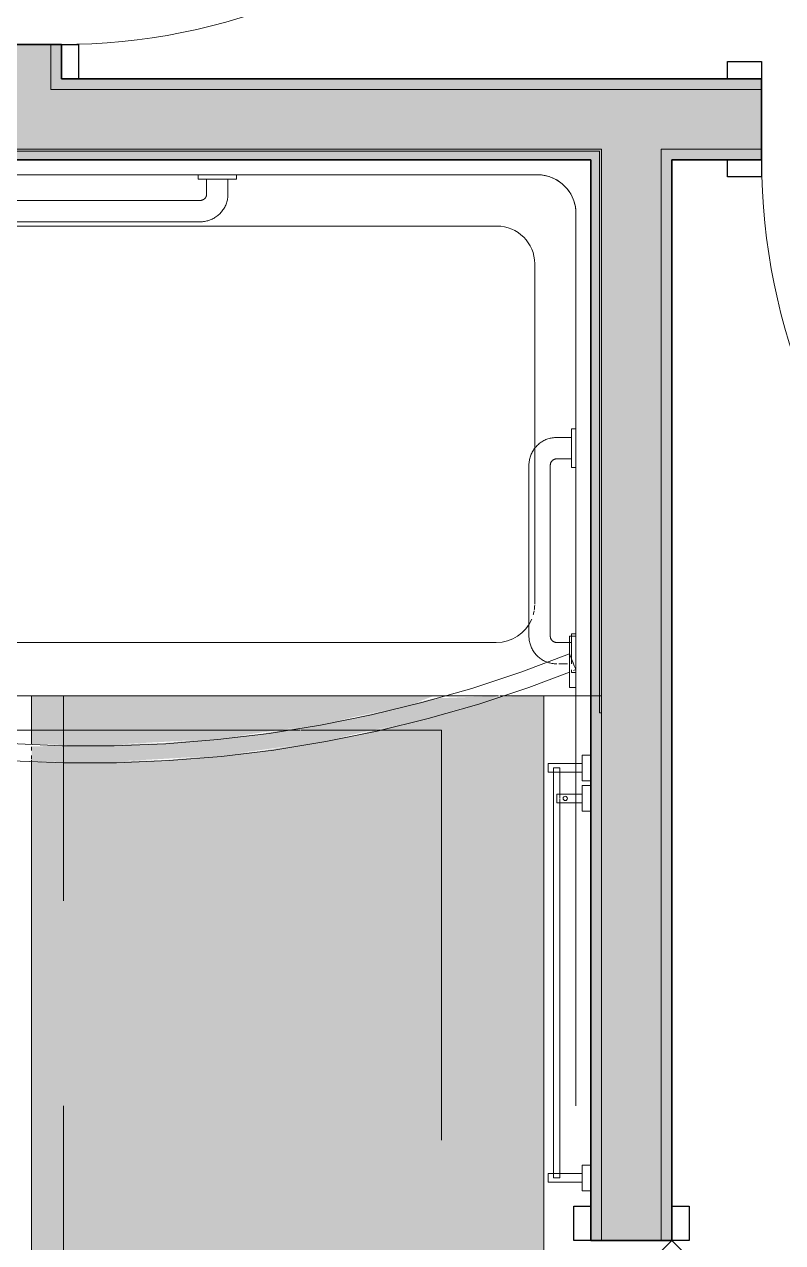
# Model space of a CAD drawing. Header units: inches. Extents: x 6 to 8416, y -388 to 6104.
# Drawn here: x 7144.5 to 7188.9, y 1389.3 to 1460.6 of the extents above; entities that cross this region are included whole.
import ezdxf

# ---------------------------------------------------------------- set-up
doc = ezdxf.new("R2010")
doc.units = ezdxf.units.IN
doc.header["$MEASUREMENT"] = 0
doc.linetypes.add('Dash 1_16_', pattern=[48, 24, -24])
doc.linetypes.add('Hidden 1_16_', pattern=[36, 24, -12])
for name, color, linetype, lineweight in [('A-DOOR', 31, 'Continuous', 18), ('A-DOOR-FRAM', 31, 'Continuous', 25), ('A-GENM', 13, 'Continuous', 18), ('A-WALL', 113, 'Continuous', 25), ('A-WALL-PATT', 111, 'Continuous', 35), ('I-WALL', 2, 'Continuous', 25), ('P-SANR-FIXT', 6, 'Continuous', 18), ('Q-SPCQ', 91, 'Continuous', 18)]:
    doc.layers.add(name, color=color, linetype=linetype, lineweight=lineweight)

# ---------------------------------------------------------------- blocks, each defined once
blk = doc.blocks.new('Unit-Single-Flush-ICC ADA-AM - 36_ x 84_-NR _U-BA _ BATH_-V125-LEVEL 3 - PLAN Copy 1 Copy 1')
at = {"layer": 'A-DOOR'}
for p, q in [((16.763, -1.138), (-8.693, -26.593)), ((16.763, -1.138), (18, -2.375)), ((18, -2.375), (-7.456, -27.831)), ((-8.693, -26.593), (-7.456, -27.831))]:
    blk.add_line(p, q, dxfattribs=at)
at = {"layer": 'A-DOOR', "lineweight": 9}
blk.add_arc((18, -2.375), 36, 180, 225, dxfattribs=at)
at = {"layer": 'A-DOOR-FRAM'}
for p, q in [((-20, 2.375), (-20, 3.375)), ((-20, 3.375), (-18, 3.375)), ((-18, 3.375), (-18, 2.375)), ((18, 2.375), (18, 3.375)), ((18, 3.375), (20, 3.375)), ((20, 3.375), (20, 2.375)), ((-18, 2.375), (-20, 2.375)), ((20, 2.375), (18, 2.375)), ((-20, -2.375), (-18, -2.375)), ((-20, -3.375), (-20, -2.375)), ((-18, -2.375), (-18, -3.375)), ((18, -2.375), (20, -2.375)), ((18, -3.375), (18, -2.375)), ((20, -2.375), (20, -3.375)), ((-18, -3.375), (-20, -3.375)), ((20, -3.375), (18, -3.375))]:
    blk.add_line(p, q, dxfattribs=at)
at = {"layer": 'A-DOOR-FRAM', "lineweight": 18}
for p, q in [((-20, 3.375), (-18, 3.375)), ((-20, 3.375), (-20, 2.375)), ((-18, 3.375), (-18, 2.375)), ((18, 3.375), (20, 3.375)), ((18, 3.375), (18, 2.375)), ((20, 3.375), (20, 2.375)), ((-18, 2.375), (-20, 2.375)), ((20, 2.375), (18, 2.375)), ((-20, -3.375), (-20, -2.375)), ((-20, -2.375), (-18, -2.375)), ((-18, -3.375), (-18, -2.375)), ((18, -3.375), (18, -2.375)), ((18, -2.375), (20, -2.375)), ((20, -3.375), (20, -2.375)), ((-18, -3.375), (-20, -3.375)), ((20, -3.375), (18, -3.375))]:
    blk.add_line(p, q, dxfattribs=at)
blk = doc.blocks.new('GM BA Shower-Unit-Tub-Prefab-ICC ADA-AM - ICC Type B_ Option A Forward_ 60_W x 32_D-2224280-LEVEL 3 - PLAN Copy 1 Copy 1')
at = {"layer": 'A-GENM'}
blk.add_line((59.375, -32), (60, -32), dxfattribs=at)
blk = doc.blocks.new('PL BA Toilet-Unit-Two Piece-ICC ADA-AM - ICC Type B_ Side Approach_ Swing Up Bar-V993-LEVEL 3 - PLAN Copy 1 Copy 1')
at = {"layer": 'A-GENM', "linetype": 'Hidden 1_16_', "lineweight": 9}
for p, q in [((0, 56), (48, 56)), ((0, 56), (0, 52.474)), ((0, 52.423), (0, 47.763)), ((0, 47.704), (0, 47.172)), ((0, 47.172), (0, 23.578))]:
    blk.add_line(p, q, dxfattribs=at)
blk = doc.blocks.new('GM Clearance-Rect-AM - 30_ x 48_  - A117 2017 Existing _ Type B _ A117 2009 _ CBC-V994-LEVEL 3 - PLAN Copy 1 Copy 1')
at = {"layer": 'A-GENM', "linetype": 'Hidden 1_16_', "lineweight": 9, "transparency": 33554560}
h = blk.add_hatch(color=256, dxfattribs=at)
h.paths.add_polyline_path([(15, -48), (15, 0), (12.277, -0.051), (10.174, -0.744), (3.967, -2.289), (-1.674, -3.241), (-7.243, -3.767), (-13.135, -3.876), (-15, -3.822), (-15, -48)])
h.paths.add_polyline_path([(-11.625, -2.933), (-4.127, -2.516), (2.085, -1.633), (7.275, -0.496), (8.556, 0), (-15, 0), (-15, -2.805), (-12.492, -2.9)])
blk.add_hatch(color=256, dxfattribs=at).paths.add_polyline_path([(-11.625, -3.933), (-3.814, -3.486), (2.107, -2.646), (7.275, -1.493), (11.372, -0.418), (12.277, 0), (8.556, -0.148), (3.967, -1.272), (-1.674, -2.235), (-7.311, -2.769), (-12.492, -2.9), (-15, -2.958), (-15, -3.805), (-12.492, -3.9)])
at = {"layer": 'A-GENM', "linetype": 'Hidden 1_16_', "lineweight": 9}
for p, q in [((-15, -2.805), (-15, 0)), ((-15, 0), (9.1, 0)), ((9.1, 0), (-15, 0)), ((-15, 0), (-15, -2.805)), ((-15, -2.805), (-15, 0)), ((-15, 0), (9.1, 0)), ((9.1, 0), (9.523, 0)), ((9.523, 0), (9.1, 0)), ((9.1, 0), (9.523, 0)), ((9.575, 0), (12.341, 0)), ((12.341, 0), (9.575, 0)), ((9.575, 0), (12.341, 0)), ((12.422, 0), (15, 0)), ((15, 0), (12.422, 0)), ((12.422, 0), (15, 0)), ((15, 0), (15, -48)), ((15, -48), (15, 0)), ((15, 0), (15, -48)), ((-15, -3.199), (-15, -2.989)), ((-15, -2.989), (-15, -3.199)), ((-15, -3.199), (-15, -2.989)), ((-15, -3.702), (-15, -3.498)), ((-15, -3.498), (-15, -3.702)), ((-15, -3.702), (-15, -3.498)), ((-15, -48), (-15, -3.771)), ((-15, -3.771), (-15, -48)), ((-15, -48), (-15, -3.771)), ((15, -48), (-15, -48)), ((-15, -48), (15, -48)), ((15, -48), (-15, -48))]:
    blk.add_line(p, q, dxfattribs=at)
blk = doc.blocks.new('SE BA Towel Bar-AM - 2_-0_ W x 2 1_2_ D_ 48_ AFF-V996-LEVEL 3 - PLAN Copy 1 Copy 1')
at = {"layer": 'Q-SPCQ'}
for p, q in [((-12.75, 0), (-12.75, -0.5)), ((-12.75, 0), (-12, 0)), ((-12.75, 0), (-12, 0)), ((-12, 0), (-11.25, 0)), ((-12, 0), (-11.25, 0)), ((-11.25, -0.5), (-11.25, 0)), ((11.25, 0), (11.25, -0.5)), ((11.25, 0), (12, 0)), ((11.25, 0), (12, 0)), ((12, 0), (12.75, 0)), ((12, 0), (12.75, 0)), ((12.75, -0.5), (12.75, 0)), ((-12.75, -0.5), (-12, -0.5)), ((-12.25, -0.5), (-12.25, -2.5)), ((-12.25, -0.5), (-12, -0.5)), ((-12.236, -0.5), (-12, -0.5)), ((-12.217, -0.5), (-12, -0.5)), ((-12, -0.5), (-11.783, -0.5)), ((-12, -0.5), (-11.75, -0.5)), ((-12, -0.5), (-11.764, -0.5)), ((-12, -0.5), (-11.25, -0.5)), ((-11.75, -2.5), (-11.75, -0.5)), ((11.25, -0.5), (12, -0.5)), ((11.75, -0.5), (11.75, -2.5)), ((11.75, -0.5), (12, -0.5)), ((11.764, -0.5), (12, -0.5)), ((11.783, -0.5), (12, -0.5)), ((12, -0.5), (12.217, -0.5)), ((12, -0.5), (12.25, -0.5)), ((12, -0.5), (12.236, -0.5)), ((12, -0.5), (12.75, -0.5)), ((12.25, -2.5), (12.25, -0.5)), ((-10.429, -1.812), (-12, -1.812)), ((-12, -1.812), (-12, -1.819)), ((-12, -1.812), (-12, -1.819)), ((-12, -1.819), (-12, -1.838)), ((-12, -1.819), (-12, -1.838)), ((-12, -1.838), (-12, -1.867)), ((-12, -1.838), (-12, -1.867)), ((-12, -1.867), (-12, -1.906)), ((-12, -1.867), (-12, -1.906)), ((-12, -1.906), (-12, -1.951)), ((-12, -1.906), (-12, -1.951)), ((-12, -1.951), (-12, -2)), ((-12, -1.951), (-12, -2)), ((-12, -2), (-12, -2.049)), ((-12, -2), (-12, -2.049)), ((-12, -2.049), (-12, -2.094)), ((-12, -2.049), (-12, -2.094)), ((-12, -2.094), (-12, -2.133)), ((-12, -2.094), (-12, -2.133)), ((-12, -2.133), (-12, -2.162)), ((-12, -2.133), (-12, -2.162)), ((-10.24, -1.812), (-10.429, -1.812)), ((-10.023, -1.812), (-10.213, -1.812)), ((12, -1.812), (-10.023, -1.812)), ((12, -1.819), (12, -1.812)), ((12, -1.819), (12, -1.812)), ((12, -1.838), (12, -1.819)), ((12, -1.838), (12, -1.819)), ((12, -1.867), (12, -1.838)), ((12, -1.867), (12, -1.838)), ((12, -1.906), (12, -1.867)), ((12, -1.906), (12, -1.867)), ((12, -1.951), (12, -1.906)), ((12, -1.951), (12, -1.906)), ((12, -2), (12, -1.951)), ((12, -2), (12, -1.951)), ((12, -2.049), (12, -2)), ((12, -2.049), (12, -2)), ((12, -2.094), (12, -2.049)), ((12, -2.094), (12, -2.049)), ((12, -2.133), (12, -2.094)), ((12, -2.133), (12, -2.094)), ((12, -2.162), (12, -2.133)), ((12, -2.162), (12, -2.133)), ((-12, -2.5), (-12.25, -2.5)), ((-12, -2.5), (-12.217, -2.5)), ((-12, -2.162), (-12, -2.181)), ((-12, -2.162), (-12, -2.181)), ((-12, -2.181), (-12, -2.187)), ((-12, -2.181), (-12, -2.187)), ((-12, -2.187), (12, -2.187)), ((-11.783, -2.5), (-12, -2.5)), ((-11.75, -2.5), (-12, -2.5)), ((12, -2.5), (11.75, -2.5)), ((12, -2.5), (11.783, -2.5)), ((12, -2.181), (12, -2.162)), ((12, -2.181), (12, -2.162)), ((12, -2.187), (12, -2.181)), ((12, -2.187), (12, -2.181)), ((12.217, -2.5), (12, -2.5)), ((12.25, -2.5), (12, -2.5))]:
    blk.add_line(p, q, dxfattribs=at)
blk = doc.blocks.new('z Nested-Shower Surround-Tub-Prefab - Variable-V998-LEVEL 3 - PLAN Copy 1 Copy 1')
at = {"layer": 'A-GENM'}
for p, q in [((60, 0), (0, 0)), ((0, 0), (60, 0)), ((60, -32), (60, 0)), ((60, 0), (60, -0.625)), ((60, -0.625), (60, -32)), ((56.25, -1.5), (3.75, -1.5)), ((3.75, -1.5), (56.25, -1.5)), ((56.25, -1.5), (3.75, -1.5)), ((58.5, -29.25), (58.5, -3.75)), ((58.5, -3.75), (58.5, -29.25)), ((58.5, -29.25), (58.5, -3.75)), ((53.877, -4.5), (6.371, -4.5)), ((56.089, -6.712), (56.089, -18.5)), ((56.089, -18.5), (56.089, -26.623)), ((53.839, -28.873), (6.409, -28.873)), ((58.5, -30.75), (58.5, -29.25)), ((58.5, -29.25), (58.5, -30.75)), ((58.5, -30.75), (58.5, -29.25)), ((58.5, -32), (58.5, -30.75)), ((58.5, -30.75), (58.5, -32)), ((58.5, -32), (58.5, -30.75)), ((9.275, -32), (26.625, -32)), ((26.625, -32), (50.725, -32)), ((50.725, -32), (51.148, -32)), ((51.2, -32), (53.966, -32)), ((54.047, -32), (56.625, -32)), ((56.625, -32), (58.5, -32)), ((58.5, -32), (60, -32)), ((59.375, -32), (58.5, -32)), ((59.875, -32), (59.375, -32))]:
    blk.add_line(p, q, dxfattribs=at)
at = {"layer": 'A-GENM', "lineweight": 9}
for p, q in [((60, 0), (0, 0)), ((0, 0), (60, 0)), ((0.125, -0.125), (59.875, -0.125)), ((59.688, -0.125), (0.313, -0.125)), ((59.875, -0.125), (59.875, -33)), ((59.875, -0.625), (59.875, -0.339)), ((59.875, -32), (59.875, -0.625)), ((60, -33), (60, 0)), ((60, 0), (60, -0.625)), ((60, -0.625), (60, -32)), ((59.875, -33), (59.875, -32)), ((60, -32), (60, -33)), ((59.875, -33), (60, -33)), ((60, -33), (59.875, -33))]:
    blk.add_line(p, q, dxfattribs=at)
at = {"layer": 'A-GENM'}
for centre, radius, start, end in [((56.25, -3.75), 2.25, 69.97132, 90), ((56.25, -3.75), 2.25, 0, 90), ((56.25, -3.75), 2.25, 69.97132, 90), ((56.25, -3.75), 2.25, 65.02868, 69.97132), ((56.25, -3.75), 2.25, 65.02868, 69.97132), ((56.25, -3.75), 2.25, 24.97132, 65.02868), ((56.25, -3.75), 2.25, 24.97132, 65.02868), ((56.25, -3.75), 2.25, 20.02868, 24.97132), ((56.25, -3.75), 2.25, 20.02868, 24.97132), ((56.25, -3.75), 2.25, 0, 19.54677), ((56.25, -3.75), 2.25, 0, 19.54677), ((53.877, -6.712), 2.212, 0, 90), ((53.839, -26.623), 2.25, 343.42574, 349.3325), ((53.839, -26.623), 2.25, 350.70084, 358.17134), ((53.839, -26.623), 2.25, 270, 336.98712)]:
    blk.add_arc(centre, radius, start, end, dxfattribs=at)
blk = doc.blocks.new('z Nested-Shower Grab Bars - Variable-V999-LEVEL 3 - PLAN Copy 1 Copy 1')
at = {"layer": 'A-GENM', "linetype": 'Dash 1_16_', "lineweight": 9}
for p, q in [((34.875, 0), (34.875, -0.25)), ((37.125, 0), (34.875, 0)), ((37.125, 0), (34.875, 0)), ((34.875, 0), (34.875, -0.25)), ((37.125, 0), (34.875, 0)), ((37.125, 0), (34.875, 0)), ((34.875, -0.25), (35.687, -0.25)), ((34.875, -0.25), (35.687, -0.25)), ((34.875, -0.25), (35.687, -0.25)), ((34.875, -0.25), (37.125, -0.25)), ((35.375, -0.25), (35.375, -1.125)), ((35.688, -0.25), (35.375, -0.25)), ((35.688, -0.25), (35.375, -0.25)), ((35.375, -0.25), (35.375, -1.125)), ((35.688, -0.25), (35.375, -0.25)), ((36.625, -0.25), (35.375, -0.25)), ((35.838, -0.25), (35.688, -0.25)), ((36.313, -0.25), (35.688, -0.25)), ((36.313, -0.25), (35.688, -0.25)), ((36, -0.25), (35.838, -0.25)), ((36.162, -0.25), (36, -0.25)), ((36.313, -0.25), (36.162, -0.25)), ((36.313, -0.25), (37.125, -0.25)), ((36.313, -0.25), (37.125, -0.25)), ((36.625, -0.25), (36.313, -0.25)), ((36.625, -0.25), (36.313, -0.25)), ((36.313, -0.25), (37.125, -0.25)), ((36.625, -0.25), (36.313, -0.25)), ((36.625, -1.125), (36.625, -0.25)), ((36.625, -1.125), (36.625, -0.25)), ((37.125, -0.25), (37.125, 0)), ((37.125, -0.25), (37.125, 0)), ((35, -1.5), (13, -1.5)), ((35, -1.5), (13, -1.5)), ((13, -2.75), (35, -2.75)), ((13, -2.75), (35, -2.75)), ((57, -14.875), (56.75, -14.875)), ((56.75, -14.875), (56.75, -17.125)), ((56.75, -14.875), (56.75, -15.687)), ((57, -17.125), (57, -14.875)), ((57, -17.125), (57, -14.875)), ((56.75, -15.375), (55.875, -15.375)), ((56.75, -16.625), (56.75, -15.375)), ((56.75, -15.688), (56.75, -15.375)), ((56.75, -16.313), (56.75, -15.688)), ((56.75, -16.313), (56.75, -17.125)), ((56.75, -16.625), (56.75, -16.313)), ((54.25, -17), (54.25, -27)), ((55.5, -27), (55.5, -17)), ((55.875, -16.625), (56.75, -16.625)), ((56.75, -17.125), (57, -17.125)), ((57, -26.875), (56.75, -26.875)), ((56.75, -26.875), (56.75, -27.709)), ((56.75, -26.875), (56.75, -27.687)), ((57, -27.709), (57, -26.875)), ((57, -27.709), (57, -26.875)), ((56.75, -27.375), (55.875, -27.375)), ((56.75, -27.688), (56.75, -27.375)), ((56.75, -27.688), (56.75, -27.375)), ((56.75, -27.838), (56.75, -27.688)), ((56.75, -27.838), (56.75, -27.688)), ((57, -28), (57, -27.749)), ((57, -28), (57, -27.749)), ((56.75, -28), (56.75, -27.838)), ((56.75, -28), (56.75, -27.838)), ((56.75, -28.162), (56.75, -28)), ((56.75, -28.162), (56.75, -28)), ((56.75, -28.313), (56.75, -28.162)), ((56.75, -28.313), (56.75, -28.162)), ((56.75, -28.291), (56.75, -28.365)), ((56.75, -28.291), (56.75, -28.365)), ((56.75, -28.365), (56.75, -28.313)), ((56.75, -28.365), (56.75, -28.313)), ((56.75, -28.442), (56.75, -28.365)), ((56.75, -28.442), (56.75, -28.365)), ((56.75, -28.541), (56.75, -28.442)), ((56.75, -28.541), (56.75, -28.442)), ((57, -28.291), (57, -28.113)), ((57, -28.291), (57, -28.113)), ((57, -28.503), (57, -28.291)), ((57, -28.503), (57, -28.291)), ((55.472, -28.574), (55.535, -28.589)), ((55.728, -28.618), (55.792, -28.623)), ((55.998, -28.625), (56.516, -28.625)), ((56.75, -28.604), (56.75, -28.541)), ((56.75, -28.604), (56.75, -28.541)), ((56.75, -28.625), (56.75, -28.604)), ((56.75, -28.625), (56.75, -28.604)), ((56.75, -28.974), (56.75, -29.087)), ((56.75, -28.974), (56.75, -29.087)), ((56.75, -29.087), (56.75, -29.125)), ((56.75, -29.087), (56.75, -29.125)), ((56.75, -29.125), (57, -29.125)), ((57, -28.795), (57, -28.563)), ((57, -28.795), (57, -28.563)), ((57, -29.087), (57, -28.974)), ((57, -29.087), (57, -28.974)), ((57, -29.125), (57, -29.087)), ((57, -29.125), (57, -29.087))]:
    blk.add_line(p, q, dxfattribs=at)
at = {"layer": 'A-GENM', "linetype": 'Dash 1_16_', "lineweight": 9, "flags": 128}
for points in [[(35.375, -1.125), (35.375, -1.14), (35.374, -1.155), (35.372, -1.17), (35.37, -1.185), (35.368, -1.2), (35.364, -1.214), (35.36, -1.229), (35.356, -1.243), (35.351, -1.257), (35.345, -1.271), (35.339, -1.285), (35.333, -1.298), (35.325, -1.311), (35.318, -1.324), (35.31, -1.337), (35.301, -1.349), (35.292, -1.361), (35.282, -1.372), (35.272, -1.383), (35.261, -1.394), (35.25, -1.404), (35.239, -1.414), (35.227, -1.423), (35.215, -1.432), (35.203, -1.441), (35.19, -1.448), (35.177, -1.456), (35.163, -1.463), (35.15, -1.469), (35.136, -1.475), (35.122, -1.48), (35.108, -1.484), (35.093, -1.488), (35.078, -1.492), (35.064, -1.495), (35.049, -1.497), (35.034, -1.498), (35.019, -1.5), (35.004, -1.5), (35, -1.5)], [(35, -2.75), (35.065, -2.749), (35.13, -2.745), (35.195, -2.738), (35.259, -2.729), (35.323, -2.718), (35.386, -2.703), (35.449, -2.687), (35.511, -2.668), (35.572, -2.646), (35.633, -2.622), (35.692, -2.595), (35.75, -2.566), (35.807, -2.535), (35.863, -2.502), (35.918, -2.466), (35.97, -2.428), (36.022, -2.389), (36.072, -2.347), (36.119, -2.303), (36.166, -2.257), (36.21, -2.21), (36.252, -2.16), (36.293, -2.109), (36.331, -2.057), (36.367, -2.003), (36.401, -1.948), (36.433, -1.891), (36.463, -1.833), (36.49, -1.774), (36.515, -1.714), (36.537, -1.653), (36.557, -1.591), (36.574, -1.528), (36.589, -1.465), (36.601, -1.401), (36.611, -1.337), (36.618, -1.272), (36.623, -1.208), (36.625, -1.143), (36.625, -1.125)], [(35.375, -1.125), (35.375, -1.14), (35.374, -1.155), (35.372, -1.17), (35.37, -1.185), (35.368, -1.2), (35.364, -1.214), (35.36, -1.229), (35.356, -1.243), (35.351, -1.257), (35.345, -1.271), (35.339, -1.285), (35.333, -1.298), (35.325, -1.311), (35.318, -1.324), (35.31, -1.337), (35.301, -1.349), (35.292, -1.361), (35.282, -1.372), (35.272, -1.383), (35.261, -1.394), (35.25, -1.404), (35.239, -1.414), (35.227, -1.423), (35.215, -1.432), (35.203, -1.441), (35.19, -1.448), (35.177, -1.456), (35.163, -1.463), (35.15, -1.469), (35.136, -1.475), (35.122, -1.48), (35.108, -1.484), (35.093, -1.488), (35.078, -1.492), (35.064, -1.495), (35.049, -1.497), (35.034, -1.498), (35.019, -1.5), (35.004, -1.5), (35, -1.5)], [(35, -2.75), (35.065, -2.749), (35.13, -2.745), (35.195, -2.738), (35.259, -2.729), (35.323, -2.718), (35.386, -2.703), (35.449, -2.687), (35.511, -2.668), (35.572, -2.646), (35.633, -2.622), (35.692, -2.595), (35.75, -2.566), (35.807, -2.535), (35.863, -2.502), (35.918, -2.466), (35.97, -2.428), (36.022, -2.389), (36.072, -2.347), (36.119, -2.303), (36.166, -2.257), (36.21, -2.21), (36.252, -2.16), (36.293, -2.109), (36.331, -2.057), (36.367, -2.003), (36.401, -1.948), (36.433, -1.891), (36.463, -1.833), (36.49, -1.774), (36.515, -1.714), (36.537, -1.653), (36.557, -1.591), (36.574, -1.528), (36.589, -1.465), (36.601, -1.401), (36.611, -1.337), (36.618, -1.272), (36.623, -1.208), (36.625, -1.143), (36.625, -1.125)], [(55.875, -15.375), (55.81, -15.376), (55.745, -15.38), (55.68, -15.387), (55.616, -15.396), (55.552, -15.407), (55.489, -15.422), (55.426, -15.438), (55.364, -15.457), (55.303, -15.479), (55.242, -15.503), (55.183, -15.53), (55.125, -15.559), (55.068, -15.59), (55.012, -15.623), (54.957, -15.659), (54.905, -15.697), (54.853, -15.736), (54.803, -15.778), (54.756, -15.822), (54.709, -15.868), (54.665, -15.915), (54.623, -15.965), (54.582, -16.016), (54.544, -16.068), (54.508, -16.122), (54.474, -16.177), (54.442, -16.234), (54.412, -16.292), (54.385, -16.351), (54.36, -16.411), (54.338, -16.472), (54.318, -16.534), (54.301, -16.597), (54.286, -16.66), (54.274, -16.724), (54.264, -16.788), (54.257, -16.853), (54.252, -16.917), (54.25, -16.982), (54.25, -17)], [(55.5, -17), (55.5, -16.985), (55.501, -16.97), (55.503, -16.955), (55.505, -16.94), (55.507, -16.925), (55.511, -16.911), (55.515, -16.896), (55.519, -16.882), (55.524, -16.868), (55.53, -16.854), (55.536, -16.84), (55.542, -16.827), (55.55, -16.814), (55.557, -16.801), (55.565, -16.788), (55.574, -16.776), (55.583, -16.764), (55.593, -16.753), (55.603, -16.742), (55.614, -16.731), (55.625, -16.721), (55.636, -16.711), (55.648, -16.702), (55.66, -16.693), (55.672, -16.684), (55.685, -16.677), (55.698, -16.669), (55.712, -16.662), (55.725, -16.656), (55.739, -16.65), (55.753, -16.645), (55.767, -16.641), (55.782, -16.637), (55.797, -16.633), (55.811, -16.63), (55.826, -16.628), (55.841, -16.627), (55.856, -16.625), (55.871, -16.625), (55.875, -16.625)], [(54.25, -27), (54.251, -27.065), (54.255, -27.13), (54.262, -27.195), (54.271, -27.259), (54.282, -27.323), (54.297, -27.386), (54.313, -27.449), (54.332, -27.511), (54.354, -27.572), (54.378, -27.633), (54.405, -27.692), (54.434, -27.75), (54.465, -27.807), (54.498, -27.863), (54.534, -27.918), (54.572, -27.97), (54.611, -28.022), (54.653, -28.072), (54.697, -28.119), (54.743, -28.166), (54.79, -28.21), (54.84, -28.252), (54.891, -28.293), (54.943, -28.331), (54.997, -28.367), (55.052, -28.401), (55.109, -28.433), (55.167, -28.463), (55.226, -28.49), (55.286, -28.515)], [(55.875, -27.375), (55.86, -27.375), (55.845, -27.374), (55.83, -27.372), (55.815, -27.37), (55.8, -27.368), (55.786, -27.364), (55.771, -27.36), (55.757, -27.356), (55.743, -27.351), (55.729, -27.345), (55.715, -27.339), (55.702, -27.333), (55.689, -27.325), (55.676, -27.318), (55.663, -27.31), (55.651, -27.301), (55.639, -27.292), (55.628, -27.282), (55.617, -27.272), (55.606, -27.261), (55.596, -27.25), (55.586, -27.239), (55.577, -27.227), (55.568, -27.215), (55.559, -27.203), (55.552, -27.19), (55.544, -27.177), (55.537, -27.163), (55.531, -27.15), (55.525, -27.136), (55.52, -27.122), (55.516, -27.108), (55.512, -27.093), (55.508, -27.078), (55.505, -27.064), (55.503, -27.049), (55.502, -27.034), (55.5, -27.019), (55.5, -27.004), (55.5, -27)], [(55.286, -28.515), (55.347, -28.537), (55.409, -28.557), (55.472, -28.574)], [(55.535, -28.589), (55.599, -28.601), (55.663, -28.611), (55.728, -28.618)], [(55.792, -28.623), (55.857, -28.625), (55.875, -28.625)]]:
    blk.add_lwpolyline(points, dxfattribs=at)
blk = doc.blocks.new('z Nested-Clearance-Shower-AM - Tub_Shower - ICC Type B - Option A_ Forward-1978682-LEVEL 3 - PLAN Copy 1 Copy 1')
at = {"layer": 'A-GENM', "linetype": 'Hidden 1_16_', "lineweight": 9}
for p, q in [((0, -48), (0, 0)), ((0, 0), (30, 0)), ((30, 0), (30, -48)), ((15, -37.75), (11.25, -41.5)), ((11.25, -41.5), (15, -37.75)), ((18.75, -41.5), (15, -37.75)), ((15, -37.75), (15.937, -38.687)), ((15.937, -38.687), (18.75, -41.5)), ((11.25, -41.5), (12.664, -42.914)), ((12.664, -42.914), (11.25, -41.5)), ((12.664, -42.914), (14, -41.578)), ((14, -41.578), (13.352, -42.227)), ((14, -41.578), (14, -47)), ((14, -42.875), (14, -41.578)), ((16, -47), (16, -41.578)), ((16, -41.578), (17.336, -42.914)), ((17.336, -42.914), (16, -41.578)), ((16, -41.578), (16, -47)), ((17.336, -42.914), (18.75, -41.5)), ((18.75, -41.5), (18.023, -42.227)), ((13.352, -42.227), (12.664, -42.914)), ((17.625, -42.625), (17.336, -42.914)), ((18.023, -42.227), (17.625, -42.625)), ((14, -47), (14, -42.875)), ((14, -47), (16, -47)), ((15.625, -47), (14, -47)), ((16, -47), (15.625, -47)), ((30, -48), (0, -48))]:
    blk.add_line(p, q, dxfattribs=at)
blk = doc.blocks.new('SE BA Shower Curtain Rod-AM - 1_ Dia__ 76_ AFF-V1000-LEVEL 3 - PLAN Copy 1 Copy 1')
at = {"layer": 'Q-SPCQ'}
for p, q in [((57, 1.5), (56.625, 1.5)), ((56.625, 1.5), (56.625, -1.5)), ((56.625, 1.5), (56.625, 0.75)), ((57, 0.75), (57, 1.5)), ((57, -1.5), (57, 1.5)), ((56.625, 0.75), (56.625, 0.391)), ((57, -0.75), (57, 0.75)), ((56.625, 0.139), (56.625, 0)), ((56.652, 0.402), (56.627, 0.464)), ((56.652, 0.402), (56.627, 0.464)), ((56.682, 0.328), (56.652, 0.402)), ((56.682, 0.328), (56.652, 0.402)), ((56.72, 0.232), (56.682, 0.328)), ((56.72, 0.232), (56.682, 0.328)), ((56.765, 0.12), (56.72, 0.232)), ((56.905, -0.232), (56.72, 0.232)), ((56.812, 0), (56.765, 0.12)), ((56.86, -0.12), (56.812, 0)), ((56.855, -0.518), (56.998, -0.464)), ((56.905, -0.232), (56.86, -0.12)), ((56.943, -0.328), (56.905, -0.232)), ((56.943, -0.328), (56.905, -0.232)), ((56.973, -0.402), (56.943, -0.328)), ((56.973, -0.402), (56.943, -0.328)), ((56.991, -0.449), (56.973, -0.402)), ((56.998, -0.464), (56.973, -0.402)), ((56.998, -0.464), (56.991, -0.449)), ((56.625, -0.75), (56.625, -1.5)), ((57, -1.5), (57, -0.75)), ((56.625, -1.5), (57, -1.5))]:
    blk.add_line(p, q, dxfattribs=at)
at = {"layer": 'Q-SPCQ', "flags": 128}
for points in [[(56.625, 0.464), (53.782, -0.604), (50.896, -1.558), (47.974, -2.395), (45.022, -3.115), (42.042, -3.716), (39.041, -4.198), (36.024, -4.56), (32.994, -4.8), (29.957, -4.919), (26.917, -4.916), (23.881, -4.792), (20.851, -4.547), (17.834, -4.181), (14.834, -3.694), (11.856, -3.088), (8.904, -2.363), (5.984, -1.52), (3.099, -0.562), (0.375, 0.464)], [(0.375, -0.604), (2.885, -1.547), (5.809, -2.513), (8.769, -3.362), (11.761, -4.091), (14.779, -4.7), (17.82, -5.189), (20.877, -5.555), (23.947, -5.798), (27.024, -5.919), (30.103, -5.916), (33.18, -5.791), (36.25, -5.542), (39.306, -5.171), (42.346, -4.678), (45.364, -4.063), (48.354, -3.329), (51.313, -2.475), (54.235, -1.504), (56.625, -0.605)]]:
    blk.add_lwpolyline(points, dxfattribs=at)
blk = doc.blocks.new('SE BA Robe Hook-AM - Robe Hook-V697-LEVEL 3 - PLAN Copy 1 Copy 1')
at = {"layer": 'Q-SPCQ'}
for p, q in [((-0.75, 0), (0, 0)), ((0, 0), (0.75, 0)), ((-0.75, 0), (-0.75, -0.5)), ((-0.75, -0.5), (0, -0.5)), ((-0.25, -0.5), (-0.25, -2)), ((-0.25, -0.5), (0, -0.5)), ((-0.236, -0.5), (0, -0.5)), ((-0.217, -0.5), (0, -0.5)), ((0, -0.5), (0.217, -0.5)), ((0, -0.5), (0.25, -0.5)), ((0, -0.5), (0.236, -0.5)), ((0, -0.5), (0.75, -0.5)), ((0.25, -2), (0.25, -0.5)), ((0.75, -0.5), (0.75, 0)), ((0, -2), (-0.25, -2)), ((0, -2), (-0.217, -2)), ((0.217, -2), (0, -2)), ((0.25, -2), (0, -2))]:
    blk.add_line(p, q, dxfattribs=at)
for start, end in [(360, 180), (135, 150), (120, 135), (15, 120), (150, 180), (180, 360), (180, 225), (225, 240), (240, 255), (255, 0), (0, 15)]:
    blk.add_arc((0, -1.5), 0.125, start, end, dxfattribs=at)
blk = doc.blocks.new('Unit-Single-Flush-ICC ADA-AM - 36_ x 84_-NR _U-BE _ BED_-6492530-LEVEL 3 - PLAN Copy 1 Copy 1')
at = {"layer": 'A-DOOR'}
for p, q in [((16.25, -2.375), (18, -2.375)), ((16.25, -2.375), (16.25, -38.375)), ((18, -2.375), (18, -38.375)), ((16.25, -38.375), (18, -38.375))]:
    blk.add_line(p, q, dxfattribs=at)
at = {"layer": 'A-DOOR', "lineweight": 9}
blk.add_arc((18, -2.375), 36, 180, 270, dxfattribs=at)
at = {"layer": 'A-DOOR-FRAM'}
for p, q in [((-20, 2.375), (-20, 3.375)), ((-20, 3.375), (-18, 3.375)), ((-18, 3.375), (-18, 2.375)), ((18, 2.375), (18, 3.375)), ((18, 3.375), (20, 3.375)), ((20, 3.375), (20, 2.375)), ((-18, 2.375), (-20, 2.375)), ((20, 2.375), (18, 2.375)), ((-20, -2.375), (-18, -2.375)), ((-20, -3.375), (-20, -2.375)), ((-18, -2.375), (-18, -3.375)), ((18, -2.375), (20, -2.375)), ((18, -3.375), (18, -2.375)), ((20, -2.375), (20, -3.375)), ((-18, -3.375), (-20, -3.375)), ((20, -3.375), (18, -3.375))]:
    blk.add_line(p, q, dxfattribs=at)
at = {"layer": 'A-DOOR-FRAM', "lineweight": 18}
for p, q in [((-20, 3.375), (-18, 3.375)), ((-20, 3.375), (-20, 2.375)), ((-18, 3.375), (-18, 2.375)), ((18, 3.375), (20, 3.375)), ((18, 3.375), (18, 2.375)), ((20, 3.375), (20, 2.375)), ((-18, 2.375), (-20, 2.375)), ((20, 2.375), (18, 2.375)), ((-20, -3.375), (-20, -2.375)), ((-20, -2.375), (-18, -2.375)), ((-18, -3.375), (-18, -2.375)), ((18, -3.375), (18, -2.375)), ((18, -2.375), (20, -2.375)), ((20, -3.375), (20, -2.375)), ((-18, -3.375), (-20, -3.375)), ((20, -3.375), (18, -3.375))]:
    blk.add_line(p, q, dxfattribs=at)
blk = doc.blocks.new('Unit-Single-Flush-ICC ADA-AM - 36_ x 84_-NR _U-M _ Maintenance_Utility Only_-V1005-LEVEL 3 - PLAN Copy 1 Copy 1')
at = {"layer": 'A-DOOR'}
for p, q in [((16.763, -1.138), (-8.693, -26.593)), ((16.763, -1.138), (18, -2.375)), ((18, -2.375), (-7.456, -27.831)), ((-8.693, -26.593), (-7.456, -27.831))]:
    blk.add_line(p, q, dxfattribs=at)
at = {"layer": 'A-DOOR', "lineweight": 9}
blk.add_arc((18, -2.375), 36, 180, 225, dxfattribs=at)
at = {"layer": 'A-DOOR-FRAM'}
for p, q in [((-20, 2.375), (-20, 3.375)), ((-20, 3.375), (-18, 3.375)), ((-18, 3.375), (-18, 2.375)), ((18, 2.375), (18, 3.375)), ((18, 3.375), (20, 3.375)), ((20, 3.375), (20, 2.375)), ((-18, 2.375), (-20, 2.375)), ((20, 2.375), (18, 2.375)), ((-20, -2.375), (-18, -2.375)), ((-20, -3.375), (-20, -2.375)), ((-18, -2.375), (-18, -3.375)), ((18, -2.375), (20, -2.375)), ((18, -3.375), (18, -2.375)), ((20, -2.375), (20, -3.375)), ((-18, -3.375), (-20, -3.375)), ((20, -3.375), (18, -3.375))]:
    blk.add_line(p, q, dxfattribs=at)
at = {"layer": 'A-DOOR-FRAM', "lineweight": 18}
for p, q in [((-20, 3.375), (-18, 3.375)), ((-20, 3.375), (-20, 2.375)), ((-18, 3.375), (-18, 2.375)), ((18, 3.375), (20, 3.375)), ((18, 3.375), (18, 2.375)), ((20, 3.375), (20, 2.375)), ((-18, 2.375), (-20, 2.375)), ((20, 2.375), (18, 2.375)), ((-20, -3.375), (-20, -2.375)), ((-20, -2.375), (-18, -2.375)), ((-18, -3.375), (-18, -2.375)), ((18, -3.375), (18, -2.375)), ((18, -2.375), (20, -2.375)), ((20, -3.375), (20, -2.375)), ((-18, -3.375), (-20, -3.375)), ((20, -3.375), (18, -3.375))]:
    blk.add_line(p, q, dxfattribs=at)

msp = doc.modelspace()

# ---------------------------------------------------------------- hatches: boundary and pattern name
at = {"layer": 'A-WALL-PATT', "transparency": 33554560}
h = msp.add_hatch(color=10, dxfattribs=at)
h.paths.add_polyline_path([(7146.66533733, 1457.43577679), (7146.66533733, 1459.43577679), (7146.04033733, 1459.43577679), (7146.04033733, 1457.43577679)])
h.paths.add_polyline_path([(7146.66533733, 1495.43577679), (7146.66533733, 1499.93577679), (7146.04033733, 1499.93577679), (7146.04033733, 1495.43577679)])
at = {"layer": 'A-WALL-PATT', "lineweight": 25, "transparency": 33554560}
h = msp.add_hatch(color=10, dxfattribs=at)
h.paths.add_polyline_path([(7181.79033733, 1456.81077679), (7182.41533733, 1456.81077679), (7182.41533733, 1457.43577679), (7146.04033733, 1457.43577679), (7146.04033733, 1456.81077679), (7176.64553685, 1456.81077679)])
h.paths.add_polyline_path([(7142.54033733, 1456.81077679), (7142.54033733, 1457.43577679), (7112.91533733, 1457.43577679), (7112.91533733, 1456.81077679), (7126.03178685, 1456.81077679)])
h = msp.add_hatch(color=10, dxfattribs=at)
h.paths.add_polyline_path([(7227.54033733, 1456.81077679), (7227.54033733, 1457.43577679), (7223.66533733, 1457.43577679), (7223.66533733, 1456.81077679)])
h.paths.add_polyline_path([(7182.41533733, 1456.81077679), (7187.66533733, 1456.81077679), (7187.66533733, 1457.43577679), (7182.41533733, 1457.43577679)])
at = {"layer": 'A-WALL-PATT', "transparency": 33554560}
h = msp.add_hatch(color=10, dxfattribs=at)
h.paths.add_polyline_path([(7177.66533733, 1452.68577679), (7178.29033733, 1452.68577679), (7178.29033733, 1453.31077679), (7118.29033733, 1453.31077679), (7118.29033733, 1452.68577679), (7176.64553685, 1452.68577679)])
h.paths.add_polyline_path([(7112.91533733, 1452.68577679), (7114.79033733, 1452.68577679), (7114.79033733, 1453.31077679), (7112.91533733, 1453.31077679), (7112.91533733, 1452.97131081)])
h = msp.add_hatch(color=10, dxfattribs=at)
h.paths.add_polyline_path([(7181.79033733, 1314.56077679), (7182.41533733, 1314.56077679), (7182.41533733, 1353.43577679), (7181.79033733, 1353.43577679), (7181.79033733, 1315.19906081)])
h.paths.add_polyline_path([(7181.79033733, 1389.43577679), (7182.41533733, 1389.43577679), (7182.41533733, 1453.31077679), (7181.79033733, 1453.31077679), (7181.79033733, 1393.92606081)])
h = msp.add_hatch(color=10, dxfattribs=at)
h.paths.add_polyline_path([(7227.54033733, 1452.68577679), (7227.54033733, 1453.31077679), (7223.66533733, 1453.31077679), (7223.66533733, 1452.68577679)])
h.paths.add_polyline_path([(7187.66533733, 1452.68577679), (7187.66533733, 1453.31077679), (7182.41533733, 1453.31077679), (7182.41533733, 1452.68577679)])
at = {"layer": 'A-WALL-PATT', "lineweight": 25, "transparency": 33554560}
h = msp.add_hatch(color=10, dxfattribs=at)
h.paths.add_polyline_path([(7177.66533733, 1318.68577679), (7178.29033733, 1318.68577679), (7178.29033733, 1343.31077679), (7177.66533733, 1343.31077679), (7177.66533733, 1342.68577679)])
h.paths.add_polyline_path([(7177.66533733, 1346.81077679), (7178.29033733, 1346.81077679), (7178.29033733, 1353.43577679), (7177.66533733, 1353.43577679), (7177.66533733, 1347.43577679)])
h.paths.add_polyline_path([(7178.29033733, 1389.43577679), (7178.29033733, 1452.68577679), (7177.66533733, 1452.68577679), (7177.66533733, 1389.43577679)])
at = {"layer": 'I-WALL', "transparency": 33554560}
h = msp.add_hatch(color=10, dxfattribs=at)
h.paths.add_polyline_path([(7146.04033733, 1456.81077679), (7146.04033733, 1459.43577679), (7142.54033733, 1459.43577679), (7142.54033733, 1456.81077679), (7142.90303685, 1456.81077679)])
h.paths.add_polyline_path([(7142.54033733, 1495.43577679), (7146.04033733, 1495.43577679), (7146.04033733, 1499.93577679), (7142.54033733, 1499.93577679)])
msp.add_hatch(color=10, dxfattribs=at).paths.add_polyline_path([(7178.29033733, 1453.31077679), (7181.79033733, 1453.31077679), (7181.79033733, 1456.81077679), (7112.91533733, 1456.81077679), (7112.91533733, 1453.31077679), (7176.64553685, 1453.31077679)])
h = msp.add_hatch(color=10, dxfattribs=at)
h.paths.add_polyline_path([(7223.66533733, 1453.31077679), (7228.16533733, 1453.31077679), (7228.16533733, 1456.81077679), (7223.66533733, 1456.81077679)])
h.paths.add_polyline_path([(7187.66533733, 1453.31077679), (7187.66533733, 1456.81077679), (7181.79033733, 1456.81077679), (7181.79033733, 1453.31077679), (7182.41533733, 1453.31077679)])
h = msp.add_hatch(color=10, dxfattribs=at)
h.paths.add_polyline_path([(7178.29033733, 1318.06077679), (7181.79033733, 1318.06077679), (7181.79033733, 1353.43577679), (7178.29033733, 1353.43577679), (7178.29033733, 1318.68577679)])
h.paths.add_polyline_path([(7178.29033733, 1389.43577679), (7181.79033733, 1389.43577679), (7181.79033733, 1453.31077679), (7178.29033733, 1453.31077679), (7178.29033733, 1393.92606081)])

# ---------------------------------------------------------------- linework, layer by layer
at = {"layer": 'A-WALL', "lineweight": 9}
for p, q in [((7146.04033733, 1456.81077679), (7146.04033733, 1459.43577679)), ((7146.04033733, 1456.81077679), (7187.66533733, 1456.81077679)), ((7118.29033733, 1453.31077679), (7178.29033733, 1453.31077679)), ((7178.29033733, 1389.43577679), (7178.29033733, 1453.31077679)), ((7181.79033733, 1453.31077679), (7187.66533733, 1453.31077679)), ((7181.79033733, 1389.43577679), (7181.79033733, 1453.31077679))]:
    msp.add_line(p, q, dxfattribs=at)
at = {"layer": 'I-WALL', "lineweight": 35}
for p, q in [((7146.66533733, 1459.43577679), (7141.91533733, 1459.43577679)), ((7146.66533733, 1457.43577679), (7146.66533733, 1459.43577679)), ((7187.66533733, 1457.43577679), (7146.66533733, 1457.43577679)), ((7187.66533733, 1452.68577679), (7187.66533733, 1457.43577679)), ((7118.91533733, 1452.68577679), (7177.66533733, 1452.68577679)), ((7177.66533733, 1452.68577679), (7177.66533733, 1389.43577679)), ((7182.41533733, 1452.68577679), (7187.66533733, 1452.68577679)), ((7182.41533733, 1389.43577679), (7182.41533733, 1452.68577679)), ((7177.66533733, 1389.43577679), (7182.41533733, 1389.43577679))]:
    msp.add_line(p, q, dxfattribs=at)

# ---------------------------------------------------------------- block references
at = {"layer": 'A-DOOR', "rotation": 89.99999999999947}
for name, p in [('Unit-Single-Flush-ICC ADA-AM - 36_ x 84_-NR _U-M _ Maintenance_Utility Only_-V1005-LEVEL 3 - PLAN Copy 1 Copy 1', (7144.29033733, 1477.43577679)), ('Unit-Single-Flush-ICC ADA-AM - 36_ x 84_-NR _U-BA _ BATH_-V125-LEVEL 3 - PLAN Copy 1 Copy 1', (7180.04033733, 1371.43577679))]:
    msp.add_blockref(name, p, dxfattribs=at)
at = {"layer": 'A-DOOR'}
msp.add_blockref('Unit-Single-Flush-ICC ADA-AM - 36_ x 84_-NR _U-BE _ BED_-6492530-LEVEL 3 - PLAN Copy 1 Copy 1', (7205.66533733, 1455.06077679), dxfattribs=at)
at = {"layer": 'A-GENM', "lineweight": 9}
msp.add_blockref('z Nested-Shower Surround-Tub-Prefab - Variable-V998-LEVEL 3 - PLAN Copy 1 Copy 1', (7118.29033733, 1453.31077679), dxfattribs=at)
at = {"layer": 'A-GENM', "linetype": 'Dash 1_16_', "lineweight": 9}
msp.add_blockref('z Nested-Shower Grab Bars - Variable-V999-LEVEL 3 - PLAN Copy 1 Copy 1', (7119.79033733, 1451.81077679), dxfattribs=at)
at = {"layer": 'A-GENM'}
msp.add_blockref('GM BA Shower-Unit-Tub-Prefab-ICC ADA-AM - ICC Type B_ Option A Forward_ 60_W x 32_D-2224280-LEVEL 3 - PLAN Copy 1 Copy 1', (7118.29033733, 1453.31077679), dxfattribs=at)
at = {"layer": 'A-GENM', "linetype": 'Hidden 1_16_', "lineweight": 9}
for name, p in [('GM Clearance-Rect-AM - 30_ x 48_  - A117 2017 Existing _ Type B _ A117 2009 _ CBC-V994-LEVEL 3 - PLAN Copy 1 Copy 1', (7159.91533733, 1421.31077679)), ('z Nested-Clearance-Shower-AM - Tub_Shower - ICC Type B - Option A_ Forward-1978682-LEVEL 3 - PLAN Copy 1 Copy 1', (7146.79033733, 1421.31077679))]:
    msp.add_blockref(name, p, dxfattribs=at)
at = {"layer": 'P-SANR-FIXT', "rotation": 269.9999999999994}
msp.add_blockref('PL BA Toilet-Unit-Two Piece-ICC ADA-AM - ICC Type B_ Side Approach_ Swing Up Bar-V993-LEVEL 3 - PLAN Copy 1 Copy 1', (7112.91533733, 1419.31077679), dxfattribs=at)
at = {"layer": 'Q-SPCQ'}
msp.add_blockref('SE BA Shower Curtain Rod-AM - 1_ Dia__ 76_ AFF-V1000-LEVEL 3 - PLAN Copy 1 Copy 1', (7119.79033733, 1423.31077679), dxfattribs=at)
at = {"layer": 'Q-SPCQ', "rotation": 269.9999999999994}
for name, p in [('SE BA Towel Bar-AM - 2_-0_ W x 2 1_2_ D_ 48_ AFF-V996-LEVEL 3 - PLAN Copy 1 Copy 1', (7177.66533733, 1405.09798549)), ('SE BA Robe Hook-AM - Robe Hook-V697-LEVEL 3 - PLAN Copy 1 Copy 1', (7177.66533733, 1415.31077679))]:
    msp.add_blockref(name, p, dxfattribs=at)

doc.saveas('drawing.dxf')
